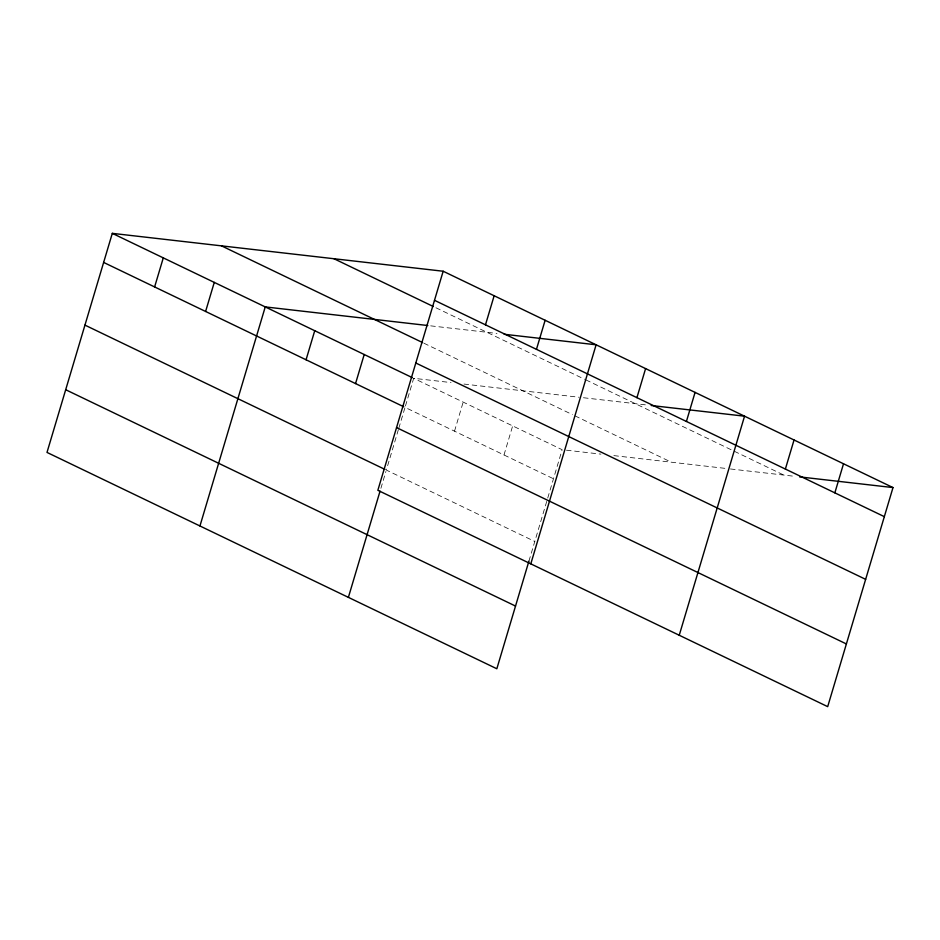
<?xml version="1.0" encoding="UTF-8"?>
<svg xmlns="http://www.w3.org/2000/svg" width="940" height="940" viewBox="0 0 940 940"><rect width="100%" height="100%" fill="white"/><g stroke="black" fill="none" stroke-linecap="round" stroke-linejoin="round"><path stroke-width="0.7" stroke-dasharray="4.7 3.53" d="M380.9 488.33L385.917 471.481M398.384 429.662L386.34 470.071L534.789 541.464M398.795 428.276L405.034 407.373L553.472 478.765M405.446 405.986L413.694 378.303L451.047 382.58M454.514 431.166L463.173 402.097M503.993 454.972L512.664 425.902M528.926 561.121L562.144 449.696L413.694 378.303M430.685 325.851L496.978 333.441M463.972 384.061L579.122 397.244M583.446 397.738L646.861 404.999M566.456 450.19L600.93 454.138M613.855 455.618L727.572 468.637M730.451 468.966L795.311 476.392M435.948 307.779L584.586 379.267M585.89 379.889L731.731 450.025M734.34 451.282L783.819 475.076M423.916 343.218L572.366 414.599M574.963 415.856L671.325 462.198"/><path stroke-width="1.41" d="M443.163 271.237L377.856 490.304L827.693 706.645L893 487.578L443.163 271.237L112.306 233.355L47 452.422L496.837 668.763L528.926 561.121M154.618 286.947L163.29 257.877M205.601 311.469L214.273 282.399M199.95 525.977L265.245 306.91L427.794 325.522M306.064 359.785L314.736 330.715M355.543 383.579L364.215 354.509M348.387 597.37L380.054 491.138M485.475 324.829L494.146 295.759M536.458 349.351L545.13 320.281M530.806 563.859L596.113 344.792L504.169 334.264M636.92 397.667L645.592 368.598M686.411 421.461L695.071 392.391M679.244 635.252L744.55 416.185L651.173 405.493M785.37 469.06L794.042 439.99M834.849 492.854L843.521 463.784M799.623 476.886L893 487.578M434.491 300.307L884.329 516.648M333.982 258.735L433.328 306.522M221.488 245.857L422.612 342.583M415.809 363.005L865.646 579.346M112.306 233.355L412.39 377.68M103.635 262.425L403.73 406.75M396.551 427.606L846.388 643.947M84.953 325.123L385.036 469.448M65.694 389.724L515.531 606.065"/></g></svg>
